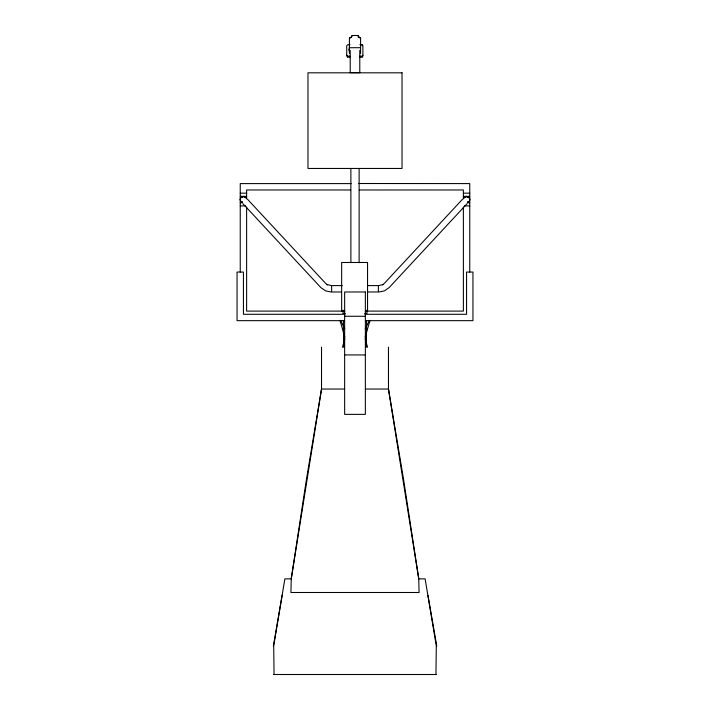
<?xml version="1.0" encoding="UTF-8"?>
<svg xmlns="http://www.w3.org/2000/svg" width="710" height="710" viewBox="0 0 710 710"><rect width="100%" height="100%" fill="white"/><g stroke="black" fill="none" stroke-linecap="round" stroke-linejoin="round"><path stroke-width="1.06" d="M366.404 347.305L366.6 320.725M435.958 674.5L436.286 645.807L425.13 578.872L418.758 578.872L388.476 389.036L388.476 347.199M273.385 645.949L282.127 595.335M349.524 45.005L349.418 47.73L360.582 47.685M342.424 347.305L344.811 338.732M365.197 336.939L370.034 320.37M365.215 328.845L369.44 320.37M360.582 53.312L360.582 38.1A2.973 2.84 0 0 1 358.257 35.5L352.142 35.5L351.13 37.257L349.418 38.1L349.418 53.312M359.899 57.084L362.118 57.084L362.881 55.185M362.118 57.084L362.881 56.126L362.881 45.538L362.073 44.721L359.881 44.721M462.565 199.164L384.66 283.059L382.646 284.861L383.187 284.461L378.705 285.606M467.091 203.655L389.16 287.586L384.438 290.869L379.105 291.97M241.835 196.768L245.021 196.768M464.979 196.768L468.165 196.768M467.633 202.51L468.165 202.297M350.216 50.401L350.216 72.571L359.784 72.571L359.784 50.401M350.012 44.721L347.82 44.721L346.737 45.653L346.737 56.126L347.722 57.084L349.932 57.084M346.737 55.185L347.722 56.143L349.932 56.143M359.899 56.143L362.118 56.143M351.122 183.597L240.246 183.597L240.246 272.054M358.772 183.508L469.754 183.597L469.754 272.054M350.58 189.969L246.618 189.969L246.618 198.782M359.42 189.969L463.381 189.969L463.381 198.782M240.246 193.155L246.618 193.155M463.381 193.155L469.754 193.155M240.246 196.342L242.367 196.342L242.367 197.176M246.618 196.342L244.497 196.342L244.497 197.176M463.381 196.342L465.503 196.342L465.503 197.176M469.754 196.342L467.633 196.342L467.633 197.176M242.367 196.555L244.497 196.555M465.503 196.555L467.633 196.555M240.246 202.723L242.367 202.723L242.367 201.782M469.754 202.723L467.633 202.723L467.633 201.782M240.246 205.909L245.553 205.909M464.447 205.909L469.754 205.909M342.255 285.597L331.632 285.597L331.632 291.979L341.386 291.979M367.745 285.597L378.368 285.597L378.368 291.979L367.531 291.979M344.891 311.104L246.618 311.104L246.618 207.018M365.357 311.104L463.381 311.104L463.381 207.018M345.22 313.492L343.045 313.492L343.045 310.19M364.78 313.492L366.955 313.492L366.955 310.19M345.06 314.29L243.432 314.29L243.432 272.054L237.051 272.054L237.051 320.663L344.483 320.663M364.94 314.29L466.568 314.29L466.568 272.054L472.949 272.054L472.949 320.663L365.517 320.663M344.643 316.269L365.357 316.269M344.643 354.929L365.357 354.929M344.35 389.036L321.523 389.036L306.383 479.765L291.242 578.872L290.923 592.495L419.077 592.495L418.758 578.872L403.617 479.765L388.476 389.036L365.65 389.036M273.714 674.5L436.286 674.5M359.784 72.571L350.216 72.571M331.295 285.606L326.813 284.461L327.354 284.861L325.34 283.059L247.435 199.164M330.895 291.97L325.562 290.869L320.84 287.586L242.909 203.655M241.835 202.297L242.367 202.51M360.582 38.1L358.967 37.169L358.257 35.5L358.257 37.373M340.56 320.37L344.785 328.845M339.966 320.37L344.803 336.939M365.188 338.732L367.576 347.305M427.944 595.344L436.774 645.949M274.042 674.5L273.714 645.807L284.87 578.872L291.242 578.872L321.523 389.036L321.523 347.199M343.4 320.725L343.596 347.305M367.549 311.104L367.549 262.487L341.652 262.487L341.652 311.104M362.073 44.721L362.073 45.653M359.118 168.456L359.118 262.673M350.882 168.456L350.882 262.673M347.722 56.143L347.722 57.084M352.142 35.5A3.399 3.248 0 0 1 349.418 38.1M349.418 51.484A5.52 5.272 0 0 1 349.524 48.75M349.418 50.25A5.52 5.272 0 0 1 349.524 47.526M349.418 50.898A5.52 5.272 0 0 1 349.524 48.165M240.379 198.738L240.264 199.563A3.115 3.106 -42.9 0 0 242.589 202.59A3.186 3.186 0 0 1 241.178 197.282A3.186 3.186 0 0 1 246.512 198.711A3.115 3.106 -42.9 0 0 244.275 196.475L243.459 196.377A3.222 3.204 -42.9 0 0 240.388 198.738M466.541 196.377L465.724 196.475A3.115 3.106 42.9 0 0 463.506 198.685A3.186 3.186 0 0 1 468.822 197.282A3.186 3.186 0 0 1 467.393 202.607A3.115 3.106 42.9 0 0 469.727 199.563L469.621 198.738A3.222 3.204 42.9 0 0 466.541 196.377M402.029 72.819L307.971 72.819L307.971 168.456L402.029 168.456L402.029 72.819M365.357 291.979L344.643 291.979L344.643 414.374L365.357 414.374L365.357 291.979"/></g></svg>
